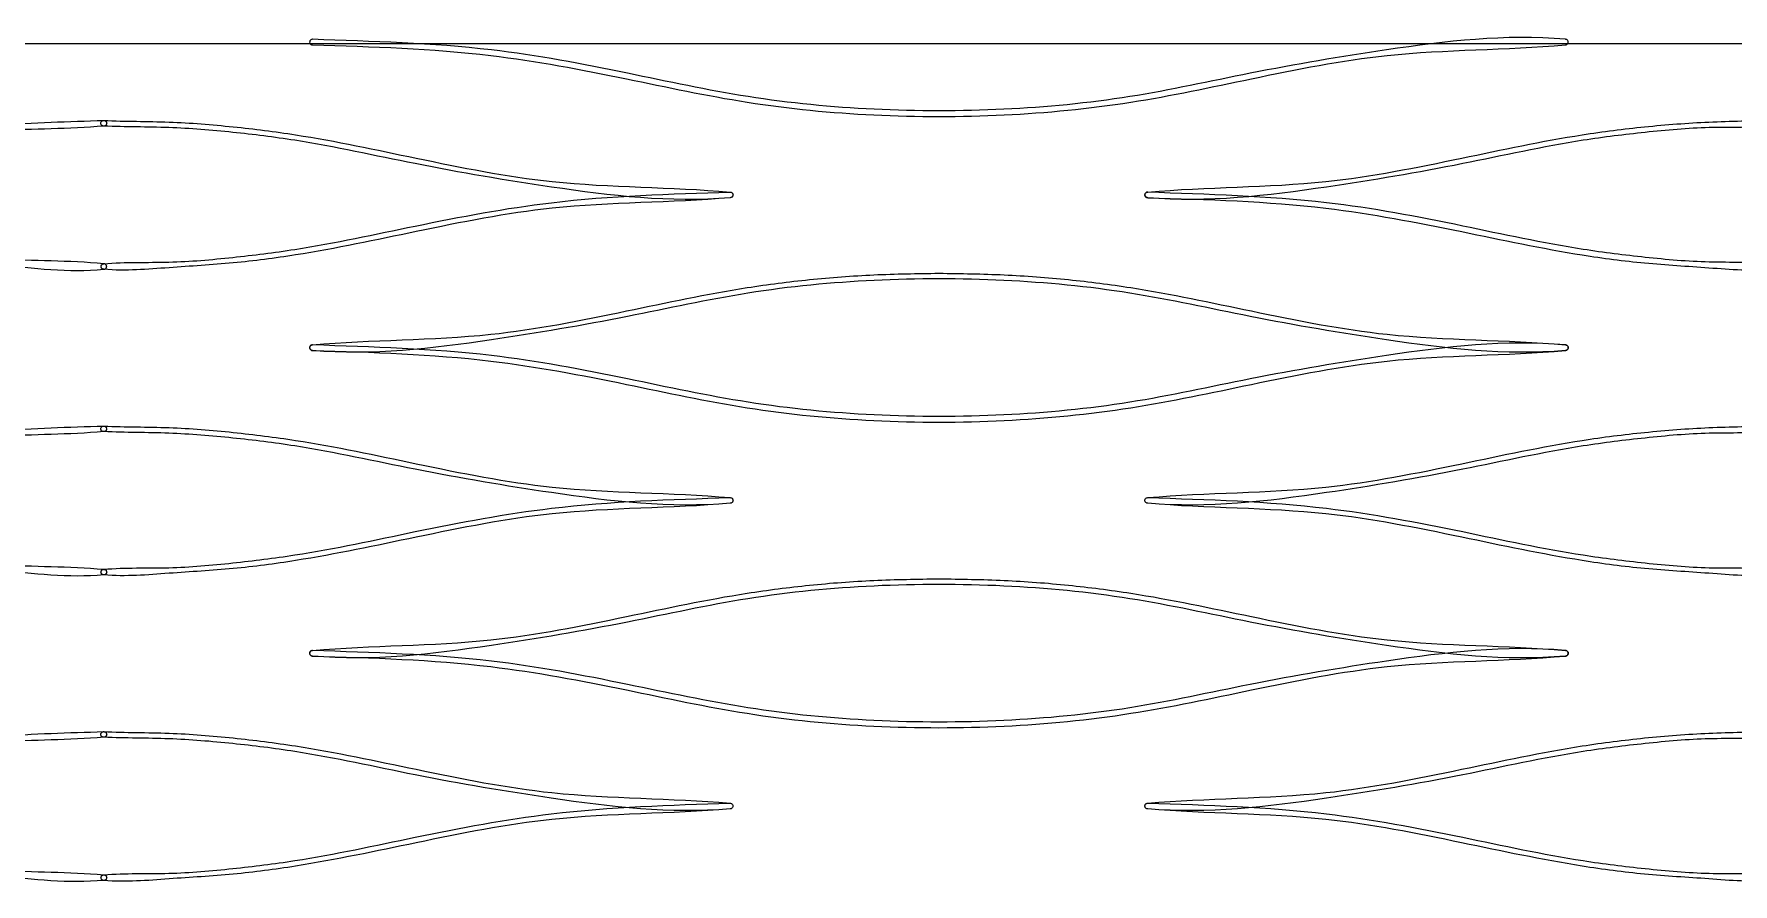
# Model space of a CAD drawing. Extents: x 63.6 to 147.6, y 158.4 to 204.5.
# Drawn here: x 104.75 to 126.11, y 193.85 to 204.53 of the extents above; entities that cross this region are included whole.
import ezdxf

# ---------------------------------------------------------------- set-up
doc = ezdxf.new("R2010")
doc.units = 0
doc.layers.add('Layer_1', color=7, linetype='CONTINUOUS')

msp = doc.modelspace()

# ---------------------------------------------------------------- linework, layer by layer
at = {"layer": 'Layer_1', "color": 1}
msp.add_lwpolyline([(64.286669, 204.408296), (146.107912, 204.408296), (146.107912, 158.365541), (64.286669, 158.365541), (64.286669, 204.408296)], close=True, dxfattribs=at)
at = {"layer": 'Layer_1', "color": 7}
for points in [[(108.252573, 204.460533), (108.252573, 204.460533)], [(105.62881, 203.440785), (105.62881, 203.440785)], [(105.632648, 203.440785), (105.632648, 203.440785)], [(113.503459, 202.541202), (113.503459, 202.541202)], [(118.747176, 202.541202), (118.747176, 202.541202)], [(116.127251, 201.521454), (116.127251, 201.521454)], [(108.252573, 200.621317), (108.252573, 200.621317)], [(105.62881, 199.601569), (105.62881, 199.601569)], [(105.632648, 199.601569), (105.632648, 199.601569)], [(113.503459, 198.701986), (113.503459, 198.701986)], [(118.751042, 198.701986), (118.751042, 198.701986)], [(116.127251, 197.682238), (116.127251, 197.682238)], [(108.252573, 196.782104), (108.252573, 196.782104)], [(105.62881, 195.762356), (105.62881, 195.762356)], [(105.632648, 195.762356), (105.632648, 195.762356)], [(113.502923, 194.862773), (113.502923, 194.862773)], [(118.749942, 194.862773), (118.749942, 194.862773)]]:
    msp.add_lwpolyline(points, close=True, dxfattribs=at)
for points, knots in [([(108.252573, 204.460533), (108.248468, 204.459914), (108.240317, 204.458685), (108.229803, 204.451673), (108.222211, 204.441779), (108.218507, 204.429798), (108.219107, 204.417308), (108.223941, 204.405737), (108.232446, 204.396616), (108.243583, 204.390642), (108.251815, 204.3902), (108.25596, 204.389977)], [0, 0, 0, 0, 0.012327, 0.024477, 0.036803, 0.04913, 0.06128, 0.073606, 0.085933, 0.098083, 0.110409, 0.110409, 0.110409, 0.110409]), ([(108.25596, 204.389977), (109.004702, 204.367862), (110.331346, 204.328676), (112.14187, 203.983575), (113.72964, 203.637171), (115.320379, 203.483612), (116.934389, 203.483294), (118.525112, 203.638069), (120.112329, 203.980242), (121.924281, 204.344542), (123.249772, 204.32329), (124.010561, 204.391084), (124.021548, 204.397536), (124.02973, 204.407081), (124.034076, 204.418953), (124.034076, 204.431558), (124.02973, 204.443429), (124.021548, 204.452974), (124.010561, 204.459426), (123.246919, 204.527657), (121.916892, 204.367341), (120.10119, 204.060413), (118.515632, 203.705715), (116.930506, 203.555022), (115.323704, 203.554376), (113.738638, 203.707593), (112.152514, 204.05334), (110.339127, 204.401311), (109.005507, 204.431725), (108.254831, 204.460576), (108.253702, 204.460576), (108.252949, 204.460547), (108.252573, 204.460533)], [0, 0, 0, 0, 2.242953, 3.974133, 5.517959, 7.117015, 8.75613, 10.355017, 11.898698, 13.629604, 15.872391, 15.884813, 15.897055, 15.909478, 15.9219, 15.934142, 15.946565, 15.958987, 15.971229, 15.983652, 18.234942, 19.971071, 21.512056, 23.103507, 24.735875, 26.327513, 27.868499, 29.604636, 31.855945, 31.857075, 31.858204, 31.859333, 31.859333, 31.859333, 31.859333]), ([(105.632648, 203.440785), (105.189966, 203.428087), (104.314948, 203.402987), (103.017712, 203.225334), (101.801359, 202.986452), (100.58449, 202.745509), (99.253303, 202.559433), (98.289817, 202.588378), (97.748857, 202.540095), (97.73787, 202.533643), (97.729688, 202.524098), (97.725343, 202.512226), (97.725343, 202.499621), (97.729688, 202.48775), (97.73787, 202.478205), (97.748857, 202.471753), (98.291861, 202.423156), (99.259177, 202.52502), (100.595101, 202.668308), (101.813797, 202.920061), (103.028064, 203.151865), (104.322121, 203.344824), (105.193467, 203.331017), (105.645091, 203.371336), (105.656078, 203.377788), (105.66426, 203.387333), (105.668606, 203.399205), (105.668606, 203.41181), (105.66426, 203.423681), (105.656078, 203.433226), (105.645091, 203.439679), (105.636816, 203.440414), (105.632648, 203.440785)], [0, 0, 0, 0, 1.327727, 2.624425, 3.921798, 5.045917, 6.348636, 7.936221, 7.948644, 7.960886, 7.973308, 7.985731, 7.997973, 8.010395, 8.022818, 8.03506, 8.047482, 9.641158, 10.949313, 12.076323, 13.370629, 14.662369, 15.983693, 15.996116, 16.008358, 16.02078, 16.033203, 16.045445, 16.057867, 16.07029, 16.082532, 16.094954, 16.094954, 16.094954, 16.094954]), ([(105.62881, 203.440785), (105.624708, 203.440133), (105.616563, 203.438839), (105.606101, 203.43174), (105.598585, 203.421782), (105.594975, 203.409766), (105.595675, 203.397276), (105.600603, 203.385739), (105.609185, 203.376682), (105.620374, 203.370796), (105.903296, 203.357766), (106.444697, 203.362957), (107.246945, 203.296711), (108.283445, 203.168945), (109.606635, 202.870571), (111.422285, 202.564166), (112.752339, 202.403521), (113.515987, 202.471753), (113.526974, 202.478205), (113.535156, 202.48775), (113.539501, 202.499621), (113.539501, 202.512226), (113.535156, 202.524098), (113.526974, 202.533643), (113.515987, 202.540095), (112.755146, 202.607893), (111.429544, 202.586785), (109.617323, 202.950588), (108.293763, 203.23718), (107.25348, 203.367007), (106.449313, 203.433254), (105.905312, 203.428551), (105.631444, 203.440844), (105.630126, 203.440844), (105.629249, 203.440805), (105.62881, 203.440785)], [0, 0, 0, 0, 0.012332, 0.024487, 0.036819, 0.049151, 0.061306, 0.073638, 0.08597, 0.098125, 0.110457, 0.926846, 1.732949, 2.518678, 4.059695, 5.795857, 8.047162, 8.059585, 8.071826, 8.084249, 8.096672, 8.108913, 8.121336, 8.133759, 8.146, 8.158423, 10.401362, 12.132524, 13.676354, 14.465879, 15.275376, 16.095109, 16.096427, 16.097744, 16.099062, 16.099062, 16.099062, 16.099062]), ([(126.621825, 203.440785), (126.3485, 203.436973), (125.805222, 203.429397), (125.000702, 203.367987), (123.960373, 203.236668), (122.636879, 202.950802), (120.82486, 202.586692), (119.499391, 202.607889), (118.738599, 202.540095), (118.727612, 202.533643), (118.71943, 202.524098), (118.715085, 202.512226), (118.715085, 202.499621), (118.71943, 202.48775), (118.727612, 202.478205), (118.738599, 202.471753), (119.502247, 202.403521), (120.832293, 202.56428), (122.647969, 202.870283), (123.971093, 203.169696), (125.007725, 203.295365), (125.809555, 203.36827), (126.352059, 203.346027), (126.634269, 203.371337), (126.645255, 203.377788), (126.653438, 203.387333), (126.657783, 203.399205), (126.657783, 203.41181), (126.653438, 203.423681), (126.645255, 203.433226), (126.634268, 203.439679), (126.625993, 203.440414), (126.621825, 203.440785)], [0, 0, 0, 0, 0.819873, 1.629634, 2.419318, 3.963004, 5.693898, 7.936691, 7.949113, 7.961355, 7.973778, 7.9862, 7.998442, 8.010865, 8.023287, 8.035529, 8.047952, 10.299256, 12.035419, 13.576436, 14.362164, 15.168268, 15.984657, 15.99708, 16.009322, 16.021744, 16.034167, 16.046409, 16.058831, 16.071254, 16.083496, 16.095918, 16.095918, 16.095918, 16.095918]), ([(97.761385, 202.470646), (98.290798, 202.459391), (99.254634, 202.4389), (100.584297, 202.268411), (101.801552, 202.025369), (103.017433, 201.77997), (104.316289, 201.631701), (105.191403, 201.530934), (105.645176, 201.57162), (105.656163, 201.578071), (105.664345, 201.587616), (105.66869, 201.599488), (105.66869, 201.612093), (105.664345, 201.623964), (105.656163, 201.633509), (105.645176, 201.639961), (105.193549, 201.68028), (104.322196, 201.666718), (103.02813, 201.859441), (101.81397, 202.093334), (100.594889, 202.338334), (99.260704, 202.512487), (98.291869, 202.52081), (97.760257, 202.541245), (97.759127, 202.541245), (97.758375, 202.541216), (97.757999, 202.541202)], [0, 0, 0, 0, 1.587588, 2.89033, 4.014467, 5.311859, 6.608564, 7.936292, 7.948715, 7.960957, 7.973379, 7.985802, 7.998044, 8.010467, 8.022889, 8.035131, 8.047554, 9.368885, 10.660659, 11.95499, 13.082024, 14.390169, 15.983837, 15.984967, 15.986096, 15.987225, 15.987225, 15.987225, 15.987225]), ([(113.503459, 202.541202), (112.751934, 202.518866), (111.420847, 202.479305), (109.606825, 202.134783), (108.283355, 201.843019), (107.246772, 201.716206), (106.444935, 201.64319), (105.902418, 201.66527), (105.620204, 201.63996), (105.609218, 201.633509), (105.601035, 201.623964), (105.59669, 201.612093), (105.59669, 201.599488), (105.601035, 201.587616), (105.609218, 201.578071), (105.620204, 201.571621), (105.903544, 201.546124), (106.448302, 201.594751), (107.253626, 201.640521), (108.293532, 201.777068), (109.617292, 202.060344), (111.429438, 202.425424), (112.755061, 202.403954), (113.515902, 202.471752), (113.526889, 202.478205), (113.535071, 202.48775), (113.539416, 202.499621), (113.539416, 202.512226), (113.535071, 202.524098), (113.526889, 202.533642), (113.515902, 202.540096), (113.507627, 202.540831), (113.503459, 202.541202)], [0, 0, 0, 0, 2.251305, 3.987467, 5.528485, 6.314238, 7.120375, 7.936775, 7.949198, 7.961439, 7.973862, 7.986285, 7.998526, 8.010949, 8.023372, 8.035614, 8.048036, 8.867793, 9.677316, 10.466861, 12.010691, 13.741852, 15.984792, 15.997214, 16.009456, 16.021879, 16.034301, 16.046543, 16.058966, 16.071388, 16.08363, 16.096053, 16.096053, 16.096053, 16.096053]), ([(118.747176, 202.541202), (118.743074, 202.54055), (118.73493, 202.539256), (118.724467, 202.532157), (118.716951, 202.522198), (118.713341, 202.510183), (118.714041, 202.497693), (118.718969, 202.486156), (118.727551, 202.477099), (118.73874, 202.471212), (118.746978, 202.470836), (118.751127, 202.470646)], [0, 0, 0, 0, 0.012332, 0.024487, 0.036819, 0.049151, 0.061306, 0.073638, 0.08597, 0.098125, 0.110457, 0.110457, 0.110457, 0.110457]), ([(118.751127, 202.470646), (119.499818, 202.448596), (120.826319, 202.40953), (122.636639, 202.063741), (123.960637, 201.77663), (125.000596, 201.640596), (125.806108, 201.594736), (126.350995, 201.54612), (126.634382, 201.571621), (126.645368, 201.578071), (126.653551, 201.587616), (126.657896, 201.599488), (126.657896, 201.612093), (126.653551, 201.623964), (126.645368, 201.633509), (126.634382, 201.63996), (126.35217, 201.66527), (125.809658, 201.643196), (125.007817, 201.716187), (123.971251, 201.843119), (122.647625, 202.133926), (120.834376, 202.483329), (119.500425, 202.507591), (118.749811, 202.541261), (118.748492, 202.541261), (118.747615, 202.541221), (118.747176, 202.541202)], [0, 0, 0, 0, 2.242794, 3.973695, 5.517401, 6.307083, 7.116864, 7.93676, 7.949182, 7.961424, 7.973847, 7.98627, 7.998511, 8.010934, 8.023357, 8.035598, 8.048021, 8.864415, 9.670545, 10.456311, 11.997329, 13.733491, 15.984796, 15.986114, 15.987431, 15.988749, 15.988749, 15.988749, 15.988749]), ([(116.127251, 201.521454), (115.853947, 201.517605), (115.3107, 201.509954), (114.506197, 201.448156), (113.465797, 201.316769), (112.142129, 201.030816), (110.329901, 200.666802), (109.004298, 200.688008), (108.24346, 200.620211), (108.232473, 200.613758), (108.224291, 200.604214), (108.219946, 200.592342), (108.219946, 200.579737), (108.224291, 200.567865), (108.232473, 200.55832), (108.24346, 200.551869), (109.007105, 200.483637), (110.337152, 200.644019), (112.152837, 200.951215), (113.738419, 201.306192), (115.323659, 201.456851), (116.930404, 201.456863), (118.515579, 201.306174), (120.101103, 200.951215), (121.916798, 200.644018), (123.246853, 200.483637), (124.010505, 200.551869), (124.021492, 200.55832), (124.029674, 200.567865), (124.034019, 200.579737), (124.034019, 200.592342), (124.029674, 200.604214), (124.021492, 200.613758), (124.010505, 200.620211), (123.249709, 200.688004), (121.924233, 200.666788), (120.112189, 201.030828), (118.788678, 201.316769), (117.748337, 201.448162), (116.943833, 201.509953), (116.400564, 201.517604), (116.127251, 201.521454)], [0, 0, 0, 0, 0.819808, 1.62954, 2.419356, 3.963192, 5.69436, 7.937291, 7.949714, 7.961956, 7.974378, 7.986801, 7.999043, 8.011466, 8.023888, 8.03613, 8.048553, 10.299849, 12.036019, 13.577042, 15.168674, 16.801041, 18.392486, 19.93351, 21.669687, 23.921003, 23.933426, 23.945668, 23.95809, 23.970513, 23.982755, 23.995177, 24.0076, 24.019842, 24.032264, 26.275069, 28.005977, 29.54967, 30.339424, 31.149187, 31.969027, 31.969027, 31.969027, 31.969027]), ([(108.252573, 200.621317), (108.248468, 200.620698), (108.240317, 200.61947), (108.229803, 200.612457), (108.222211, 200.602563), (108.218507, 200.590582), (108.219107, 200.578092), (108.223941, 200.566521), (108.232446, 200.5574), (108.243583, 200.551427), (108.251815, 200.550984), (108.25596, 200.550762)], [0, 0, 0, 0, 0.012327, 0.024477, 0.036803, 0.04913, 0.06128, 0.073606, 0.085933, 0.098083, 0.110409, 0.110409, 0.110409, 0.110409]), ([(108.25596, 200.550762), (109.004702, 200.528645), (110.331346, 200.489458), (112.14187, 200.14436), (113.729591, 199.797952), (115.320202, 199.644487), (116.934015, 199.644165), (118.524651, 199.798866), (120.111952, 200.141035), (121.924097, 200.505312), (123.249721, 200.48407), (124.010561, 200.551868), (124.021548, 200.55832), (124.02973, 200.567865), (124.034076, 200.579737), (124.034076, 200.592342), (124.02973, 200.604214), (124.021548, 200.613758), (124.010561, 200.62021), (123.246914, 200.688442), (121.916864, 200.528041), (120.101198, 200.220775), (118.515658, 199.8659), (116.930505, 199.71535), (115.323719, 199.714705), (113.73862, 199.867775), (112.152506, 200.213705), (110.339155, 200.56201), (109.00551, 200.592509), (108.254831, 200.621361), (108.253702, 200.621361), (108.252949, 200.621332), (108.252573, 200.621317)], [0, 0, 0, 0, 2.242953, 3.974133, 5.517958, 7.116868, 8.755718, 10.35444, 11.89827, 13.629431, 15.87237, 15.884793, 15.897035, 15.909457, 15.92188, 15.934122, 15.946544, 15.958967, 15.971209, 15.983631, 18.234936, 19.971099, 21.512116, 23.103548, 24.735921, 26.327559, 27.868571, 29.604753, 31.856071, 31.857201, 31.85833, 31.859459, 31.859459, 31.859459, 31.859459]), ([(105.632648, 199.601569), (105.189994, 199.58888), (104.315073, 199.563799), (103.017998, 199.386232), (101.801743, 199.147149), (100.584778, 198.906326), (99.253419, 198.720216), (98.289843, 198.749164), (97.748857, 198.700879), (97.73787, 198.694427), (97.729688, 198.684882), (97.725343, 198.673011), (97.725343, 198.660406), (97.729688, 198.648534), (97.73787, 198.638989), (97.748857, 198.632538), (98.291838, 198.583943), (99.259099, 198.685701), (100.595032, 198.828717), (101.813758, 199.080181), (103.027988, 199.312345), (104.322047, 199.505512), (105.193444, 199.491799), (105.645091, 199.532121), (105.656078, 199.538572), (105.66426, 199.548117), (105.668606, 199.559989), (105.668606, 199.572594), (105.66426, 199.584466), (105.656078, 199.59401), (105.645091, 199.600463), (105.636816, 199.601199), (105.632648, 199.601569)], [0, 0, 0, 0, 1.327643, 2.624136, 3.921274, 5.045652, 6.348566, 7.936227, 7.94865, 7.960891, 7.973314, 7.985737, 7.997978, 8.010401, 8.022824, 8.035065, 8.047488, 9.641096, 10.949156, 12.076262, 13.370483, 14.662315, 15.983707, 15.996129, 16.008371, 16.020794, 16.033216, 16.045458, 16.057881, 16.070303, 16.082545, 16.094968, 16.094968, 16.094968, 16.094968]), ([(105.62881, 199.601569), (105.624708, 199.600918), (105.616563, 199.599624), (105.606101, 199.592524), (105.598585, 199.582566), (105.594975, 199.570551), (105.595675, 199.558061), (105.600603, 199.546524), (105.609185, 199.537466), (105.620374, 199.531581), (105.903297, 199.518551), (106.444706, 199.523625), (107.246946, 199.457072), (108.28341, 199.329089), (109.606644, 199.031064), (111.422306, 198.724873), (112.752341, 198.564306), (113.515987, 198.632537), (113.526974, 198.638989), (113.535156, 198.648534), (113.539501, 198.660406), (113.539501, 198.673011), (113.535156, 198.684882), (113.526974, 198.694427), (113.515987, 198.700879), (112.755145, 198.768677), (111.429539, 198.747585), (109.617336, 199.111474), (108.293756, 199.397949), (107.253482, 199.527801), (106.449313, 199.59404), (105.905312, 199.589335), (105.631444, 199.601628), (105.630126, 199.601628), (105.629249, 199.601589), (105.62881, 199.601569)], [0, 0, 0, 0, 0.012332, 0.024487, 0.036819, 0.049151, 0.061306, 0.073638, 0.08597, 0.098125, 0.110457, 0.926849, 1.732972, 2.518719, 4.059697, 5.79582, 8.047118, 8.059541, 8.071783, 8.084205, 8.096628, 8.10887, 8.121292, 8.133715, 8.145957, 8.158379, 10.40132, 12.132487, 13.676305, 14.465831, 15.275327, 16.095061, 16.096378, 16.097696, 16.099014, 16.099014, 16.099014, 16.099014]), ([(126.621825, 199.601569), (126.348519, 199.597758), (125.805279, 199.590184), (125.000759, 199.528768), (123.960396, 199.397451), (122.636803, 199.111685), (120.824801, 198.747508), (119.499349, 198.768669), (118.738599, 198.700879), (118.727612, 198.694427), (118.71943, 198.684882), (118.715085, 198.673011), (118.715085, 198.660406), (118.71943, 198.648534), (118.727612, 198.638989), (118.738599, 198.632537), (119.502153, 198.564314), (120.832024, 198.724984), (122.64752, 199.030781), (123.970676, 199.329884), (125.007413, 199.455718), (125.80942, 199.528938), (126.35203, 199.506809), (126.634269, 199.532122), (126.645255, 199.538572), (126.653438, 199.548117), (126.657783, 199.559989), (126.657783, 199.572594), (126.653438, 199.584466), (126.645255, 199.59401), (126.634268, 199.600463), (126.625993, 199.601199), (126.621825, 199.601569)], [0, 0, 0, 0, 0.819817, 1.629521, 2.419317, 3.963053, 5.694014, 7.936683, 7.949106, 7.961348, 7.97377, 7.986193, 7.998435, 8.010858, 8.02328, 8.035522, 8.047945, 10.298971, 12.034889, 13.575784, 14.361801, 15.168132, 15.984608, 15.997031, 16.009273, 16.021695, 16.034118, 16.04636, 16.058783, 16.071205, 16.083447, 16.09587, 16.09587, 16.09587, 16.09587]), ([(97.761301, 198.701986), (97.757133, 198.701615), (97.748857, 198.70088), (97.73787, 198.694427), (97.729688, 198.684882), (97.725343, 198.673011), (97.725343, 198.660406), (97.729688, 198.648534), (97.73787, 198.638989), (97.748857, 198.632537), (98.289868, 198.58425), (99.253513, 198.613266), (100.584831, 198.426299), (101.801841, 198.187071), (103.017669, 197.940421), (104.316326, 197.792526), (105.191347, 197.691721), (105.645091, 197.732405), (105.656078, 197.738855), (105.66426, 197.7484), (105.668606, 197.760272), (105.668606, 197.772877), (105.66426, 197.784749), (105.656078, 197.794293), (105.645091, 197.800745), (105.193444, 197.841066), (104.322051, 197.827468), (103.027973, 198.020179), (101.813851, 198.253964), (100.594846, 198.49974), (99.26041, 198.669838), (98.292741, 198.690589), (97.761301, 198.701986)], [0, 0, 0, 0, 0.012423, 0.024664, 0.037087, 0.04951, 0.061752, 0.074174, 0.086597, 0.098839, 0.111261, 1.698997, 3.002011, 4.126282, 5.423417, 6.719912, 8.047555, 8.059978, 8.072219, 8.084642, 8.097065, 8.109306, 8.121729, 8.134152, 8.146394, 8.158816, 9.480209, 10.772041, 12.066259, 13.193271, 14.501426, 16.095101, 16.095101, 16.095101, 16.095101]), ([(113.503459, 198.701986), (112.751932, 198.679648), (111.420842, 198.640083), (109.606816, 198.295589), (108.283356, 198.003755), (107.246759, 197.877081), (106.444931, 197.804001), (105.902416, 197.826054), (105.620204, 197.800744), (105.609218, 197.794294), (105.601035, 197.784749), (105.59669, 197.772877), (105.59669, 197.760272), (105.601035, 197.7484), (105.609218, 197.738855), (105.620204, 197.732405), (105.903543, 197.706909), (106.448294, 197.755444), (107.25362, 197.800962), (108.293569, 197.937178), (109.617293, 198.220753), (111.429413, 198.586108), (112.755059, 198.564739), (113.515902, 198.632537), (113.526889, 198.638989), (113.535071, 198.648534), (113.539416, 198.660406), (113.539416, 198.673011), (113.535071, 198.684882), (113.526889, 198.694427), (113.515902, 198.70088), (113.507627, 198.701615), (113.503459, 198.701986)], [0, 0, 0, 0, 2.251311, 3.98748, 5.528484, 6.314243, 7.120376, 7.93677, 7.949193, 7.961434, 7.973857, 7.98628, 7.998522, 8.010944, 8.023367, 8.035609, 8.048031, 8.867785, 9.677291, 10.46681, 12.010667, 13.741873, 15.984821, 15.997244, 16.009485, 16.021908, 16.034331, 16.046572, 16.058995, 16.071418, 16.08366, 16.096082, 16.096082, 16.096082, 16.096082]), ([(118.751042, 198.701986), (118.746874, 198.701615), (118.738599, 198.70088), (118.727612, 198.694427), (118.71943, 198.684882), (118.715085, 198.673011), (118.715085, 198.660406), (118.71943, 198.648534), (118.727612, 198.638989), (118.738599, 198.632537), (119.499352, 198.564747), (120.824839, 198.586104), (122.636768, 198.220748), (123.96048, 197.937134), (125.000566, 197.800968), (125.80607, 197.755449), (126.350909, 197.706907), (126.634269, 197.732405), (126.645255, 197.738855), (126.653438, 197.7484), (126.657783, 197.760272), (126.657783, 197.772877), (126.653438, 197.784749), (126.645255, 197.794294), (126.634269, 197.800744), (126.352032, 197.826056), (125.809426, 197.804001), (125.00742, 197.87709), (123.970687, 198.003713), (122.647239, 198.295581), (120.833404, 198.640083), (119.502477, 198.679648), (118.751042, 198.701986)], [0, 0, 0, 0, 0.012423, 0.024664, 0.037087, 0.04951, 0.061752, 0.074174, 0.086597, 0.098839, 0.111261, 2.353938, 4.084938, 5.628713, 6.4185, 7.228207, 8.048025, 8.060448, 8.072689, 8.085112, 8.097535, 8.109776, 8.122199, 8.134622, 8.146864, 8.159286, 8.975757, 9.782085, 10.568105, 12.10904, 13.844997, 16.09603, 16.09603, 16.09603, 16.09603]), ([(116.127251, 197.682238), (115.853956, 197.678388), (115.310713, 197.670737), (114.506209, 197.608943), (113.465807, 197.477548), (112.142116, 197.191701), (110.329906, 196.827606), (109.004299, 196.848795), (108.24346, 196.780998), (108.232473, 196.774545), (108.224291, 196.765001), (108.219946, 196.753129), (108.219946, 196.740524), (108.224291, 196.728652), (108.232473, 196.719107), (108.24346, 196.712656), (109.007106, 196.644425), (110.337157, 196.804823), (112.152824, 197.112097), (113.73843, 197.466952), (115.323663, 197.617642), (116.930412, 197.617654), (118.515576, 197.466931), (120.101116, 197.112101), (121.916792, 196.80482), (123.246851, 196.644424), (124.010505, 196.712656), (124.021492, 196.719107), (124.029674, 196.728652), (124.034019, 196.740524), (124.034019, 196.753129), (124.029674, 196.765001), (124.021492, 196.774545), (124.010505, 196.780998), (123.249658, 196.848796), (121.924046, 196.827601), (120.111837, 197.191706), (118.788214, 197.477523), (117.747961, 197.608943), (116.943635, 197.67074), (116.400508, 197.678389), (116.127251, 197.682238)], [0, 0, 0, 0, 0.819783, 1.629528, 2.419356, 3.96318, 5.694353, 7.937286, 7.949709, 7.961951, 7.974373, 7.986796, 7.999038, 8.01146, 8.023883, 8.036125, 8.048547, 10.299846, 12.036021, 13.577031, 15.16867, 16.801043, 18.392475, 19.933493, 21.669663, 23.920988, 23.93341, 23.945652, 23.958075, 23.970497, 23.982739, 23.995162, 24.007584, 24.019826, 24.032249, 26.275207, 28.006368, 29.55018, 30.33982, 31.149332, 31.969001, 31.969001, 31.969001, 31.969001]), ([(108.252573, 196.782104), (108.248468, 196.781486), (108.240317, 196.780257), (108.229803, 196.773244), (108.222211, 196.76335), (108.218507, 196.751369), (108.219107, 196.73888), (108.223941, 196.727308), (108.232446, 196.718187), (108.243583, 196.712214), (108.251815, 196.711771), (108.25596, 196.711549)], [0, 0, 0, 0, 0.012327, 0.024477, 0.036803, 0.04913, 0.06128, 0.073606, 0.085933, 0.098083, 0.110409, 0.110409, 0.110409, 0.110409]), ([(108.25596, 196.711549), (109.004633, 196.689437), (110.331154, 196.650257), (112.141507, 196.305246), (113.729059, 195.958698), (115.319636, 195.805276), (116.933455, 195.804953), (118.524103, 195.95962), (120.111274, 196.301902), (121.923244, 196.666114), (123.248709, 196.644865), (124.009461, 196.712655), (124.020448, 196.719108), (124.02863, 196.728652), (124.032975, 196.740524), (124.032975, 196.753129), (124.02863, 196.765001), (124.020448, 196.774546), (124.009461, 196.780997), (123.245854, 196.849225), (121.915827, 196.688829), (120.100142, 196.381653), (118.514641, 196.026683), (116.92957, 195.876134), (115.322964, 195.875493), (113.738039, 196.028536), (112.152143, 196.37459), (110.338963, 196.722811), (109.005442, 196.753299), (108.254831, 196.782148), (108.253702, 196.782148), (108.252949, 196.782119), (108.252573, 196.782104)], [0, 0, 0, 0, 2.242748, 3.973768, 5.517405, 7.116247, 8.755223, 10.353915, 11.897663, 13.628619, 15.871291, 15.883714, 15.895956, 15.908378, 15.920801, 15.933043, 15.945465, 15.957888, 15.97013, 15.982552, 18.233736, 19.969962, 21.51104, 23.10229, 24.734531, 26.325949, 27.866774, 29.602795, 31.853909, 31.855038, 31.856167, 31.857296, 31.857296, 31.857296, 31.857296]), ([(105.632648, 195.762356), (105.190036, 195.749666), (104.315135, 195.72458), (103.018065, 195.546994), (101.801908, 195.308036), (100.585348, 195.067013), (99.254529, 194.88098), (98.29134, 194.909936), (97.750522, 194.861666), (97.739536, 194.855214), (97.731353, 194.845669), (97.727008, 194.833798), (97.727008, 194.821193), (97.731353, 194.809321), (97.739536, 194.799776), (97.750522, 194.793325), (98.29338, 194.744741), (99.260382, 194.846458), (100.595964, 194.989403), (101.814391, 195.241028), (103.028438, 195.473099), (104.322302, 195.666295), (105.193539, 195.652595), (105.645091, 195.692908), (105.656078, 195.69936), (105.66426, 195.708904), (105.668606, 195.720776), (105.668606, 195.733381), (105.66426, 195.745253), (105.656078, 195.754797), (105.645091, 195.761251), (105.636816, 195.761986), (105.632648, 195.762356)], [0, 0, 0, 0, 1.327518, 2.624074, 3.921272, 5.04517, 6.347421, 7.934581, 7.947003, 7.959245, 7.971668, 7.98409, 7.996332, 8.008755, 8.021178, 8.033419, 8.045842, 9.639082, 10.946736, 12.073531, 13.367675, 14.659306, 15.980414, 15.992837, 16.005079, 16.017501, 16.029924, 16.042166, 16.054588, 16.067011, 16.079253, 16.091675, 16.091675, 16.091675, 16.091675]), ([(105.62881, 195.762356), (105.624708, 195.761705), (105.616563, 195.760411), (105.606101, 195.753312), (105.598585, 195.743353), (105.594975, 195.731338), (105.595675, 195.718848), (105.600603, 195.707311), (105.609185, 195.698253), (105.620374, 195.692368), (105.90326, 195.67934), (106.444652, 195.684379), (107.246881, 195.617754), (108.28339, 195.489964), (109.606503, 195.191657), (111.42202, 194.885634), (112.751895, 194.725101), (113.515451, 194.793325), (113.526438, 194.799776), (113.53462, 194.809321), (113.538965, 194.821193), (113.538965, 194.833798), (113.53462, 194.84567), (113.526438, 194.855214), (113.515451, 194.861667), (112.754695, 194.929457), (111.429246, 194.908352), (109.617189, 195.272067), (108.293734, 195.558826), (107.253416, 195.688481), (106.449259, 195.754793), (105.905275, 195.750124), (105.631444, 195.762415), (105.630126, 195.762415), (105.629249, 195.762376), (105.62881, 195.762356)], [0, 0, 0, 0, 0.012332, 0.024487, 0.036819, 0.049151, 0.061306, 0.073638, 0.08597, 0.098125, 0.110457, 0.926737, 1.732919, 2.518713, 4.059639, 5.795559, 8.04659, 8.059012, 8.071254, 8.083677, 8.096099, 8.108341, 8.120764, 8.133186, 8.145428, 8.157851, 10.400537, 12.131495, 13.675254, 14.464828, 15.274383, 16.094004, 16.095322, 16.096639, 16.097957, 16.097957, 16.097957, 16.097957]), ([(126.620188, 195.762356), (126.346945, 195.758537), (125.803812, 195.750944), (124.999481, 195.689456), (123.959208, 195.558284), (122.635728, 195.272274), (120.82369, 194.908271), (119.498248, 194.929456), (118.737498, 194.861667), (118.726511, 194.855214), (118.718329, 194.84567), (118.713984, 194.833798), (118.713984, 194.821193), (118.718329, 194.809321), (118.726511, 194.799776), (118.737498, 194.793325), (119.501052, 194.725101), (120.830913, 194.885747), (122.646445, 195.19137), (123.969488, 195.490717), (125.006134, 195.616408), (125.807953, 195.689692), (126.350456, 195.667602), (126.632632, 195.692909), (126.643619, 195.699359), (126.651801, 195.708905), (126.656146, 195.720776), (126.656146, 195.733381), (126.651801, 195.745253), (126.643619, 195.754797), (126.632632, 195.761251), (126.624356, 195.761986), (126.620188, 195.762356)], [0, 0, 0, 0, 0.819629, 1.629197, 2.418778, 3.962536, 5.693487, 7.936153, 7.948576, 7.960817, 7.97324, 7.985663, 7.997905, 8.010327, 8.02275, 8.034992, 8.047414, 10.298437, 12.034345, 13.575263, 14.361064, 15.16726, 15.983548, 15.99597, 16.008212, 16.020635, 16.033057, 16.045299, 16.057722, 16.070144, 16.082386, 16.094809, 16.094809, 16.094809, 16.094809]), ([(97.762401, 194.862773), (97.758233, 194.862403), (97.749958, 194.861667), (97.738971, 194.855214), (97.730789, 194.84567), (97.726444, 194.833798), (97.726444, 194.821193), (97.730789, 194.809321), (97.738971, 194.799776), (97.749958, 194.793324), (98.290872, 194.745045), (99.254359, 194.774036), (100.58548, 194.586975), (101.802404, 194.34791), (103.01809, 194.101115), (104.316573, 193.953288), (105.191438, 193.852514), (105.645091, 193.893189), (105.656078, 193.89964), (105.66426, 193.909185), (105.668606, 193.921056), (105.668606, 193.933661), (105.66426, 193.945533), (105.656078, 193.955078), (105.645091, 193.96153), (105.193531, 194.001843), (104.322292, 193.988234), (103.028388, 194.180875), (101.814415, 194.414803), (100.595501, 194.660414), (99.261262, 194.830611), (98.293749, 194.851372), (97.762401, 194.862773)], [0, 0, 0, 0, 0.012423, 0.024664, 0.037087, 0.04951, 0.061752, 0.074174, 0.086597, 0.098839, 0.111261, 1.698709, 3.001527, 4.125742, 5.422788, 6.71909, 8.046461, 8.058883, 8.071125, 8.083548, 8.09597, 8.108212, 8.120635, 8.133057, 8.145299, 8.157722, 9.478854, 10.770488, 12.06461, 13.191554, 14.499519, 16.092913, 16.092913, 16.092913, 16.092913]), ([(113.502923, 194.862773), (112.751478, 194.840411), (111.420525, 194.800804), (109.606693, 194.456066), (108.283354, 194.163893), (107.246709, 194.037435), (106.444871, 193.964671), (105.902379, 193.986836), (105.620204, 193.961529), (105.609218, 193.955078), (105.601035, 193.945533), (105.59669, 193.933661), (105.59669, 193.921056), (105.601035, 193.909185), (105.609218, 193.899639), (105.620204, 193.89319), (105.903501, 193.867697), (106.448231, 193.916234), (107.253556, 193.961749), (108.293528, 194.097941), (109.61716, 194.381628), (111.429115, 194.746911), (112.754607, 194.725533), (113.515366, 194.793324), (113.526353, 194.799776), (113.534535, 194.809321), (113.53888, 194.821193), (113.53888, 194.833798), (113.534535, 194.84567), (113.526353, 194.855214), (113.515366, 194.861667), (113.507091, 194.862403), (113.502923, 194.862773)], [0, 0, 0, 0, 2.25106, 3.987063, 5.528039, 6.313823, 7.119998, 7.936283, 7.948705, 7.960947, 7.97337, 7.985792, 7.998034, 8.010457, 8.022879, 8.035121, 8.047544, 8.867172, 9.676741, 10.466322, 12.010111, 13.741112, 15.983807, 15.996229, 16.008471, 16.020894, 16.033316, 16.045558, 16.057981, 16.070403, 16.082645, 16.095068, 16.095068, 16.095068, 16.095068]), ([(118.749942, 194.862773), (118.745774, 194.862403), (118.737498, 194.861667), (118.726511, 194.855214), (118.718329, 194.84567), (118.713984, 194.833798), (118.713984, 194.821193), (118.718329, 194.809321), (118.726511, 194.799776), (118.737498, 194.793324), (119.49825, 194.725534), (120.823733, 194.74691), (122.635679, 194.381627), (123.959308, 194.097941), (124.99928, 193.961749), (125.804605, 193.916234), (126.349335, 193.867697), (126.632632, 193.89319), (126.643619, 193.899639), (126.651801, 193.909185), (126.656146, 193.921056), (126.656146, 193.933661), (126.651801, 193.945533), (126.643619, 193.955078), (126.632632, 193.961529), (126.350457, 193.986836), (125.807965, 193.964671), (125.006127, 194.037435), (123.969483, 194.163893), (122.646146, 194.456065), (120.832324, 194.800804), (119.501379, 194.840411), (118.749942, 194.862773)], [0, 0, 0, 0, 0.012423, 0.024664, 0.037087, 0.04951, 0.061752, 0.074174, 0.086597, 0.098839, 0.111261, 2.353936, 4.08493, 5.628718, 6.418299, 7.227867, 8.047496, 8.059919, 8.07216, 8.084583, 8.097006, 8.109248, 8.12167, 8.134093, 8.146335, 8.158757, 8.975042, 9.781217, 10.567001, 12.107976, 13.843972, 16.095012, 16.095012, 16.095012, 16.095012])]:
    msp.add_open_spline(points, degree=3, knots=knots, dxfattribs=at)

doc.saveas('drawing.dxf')
